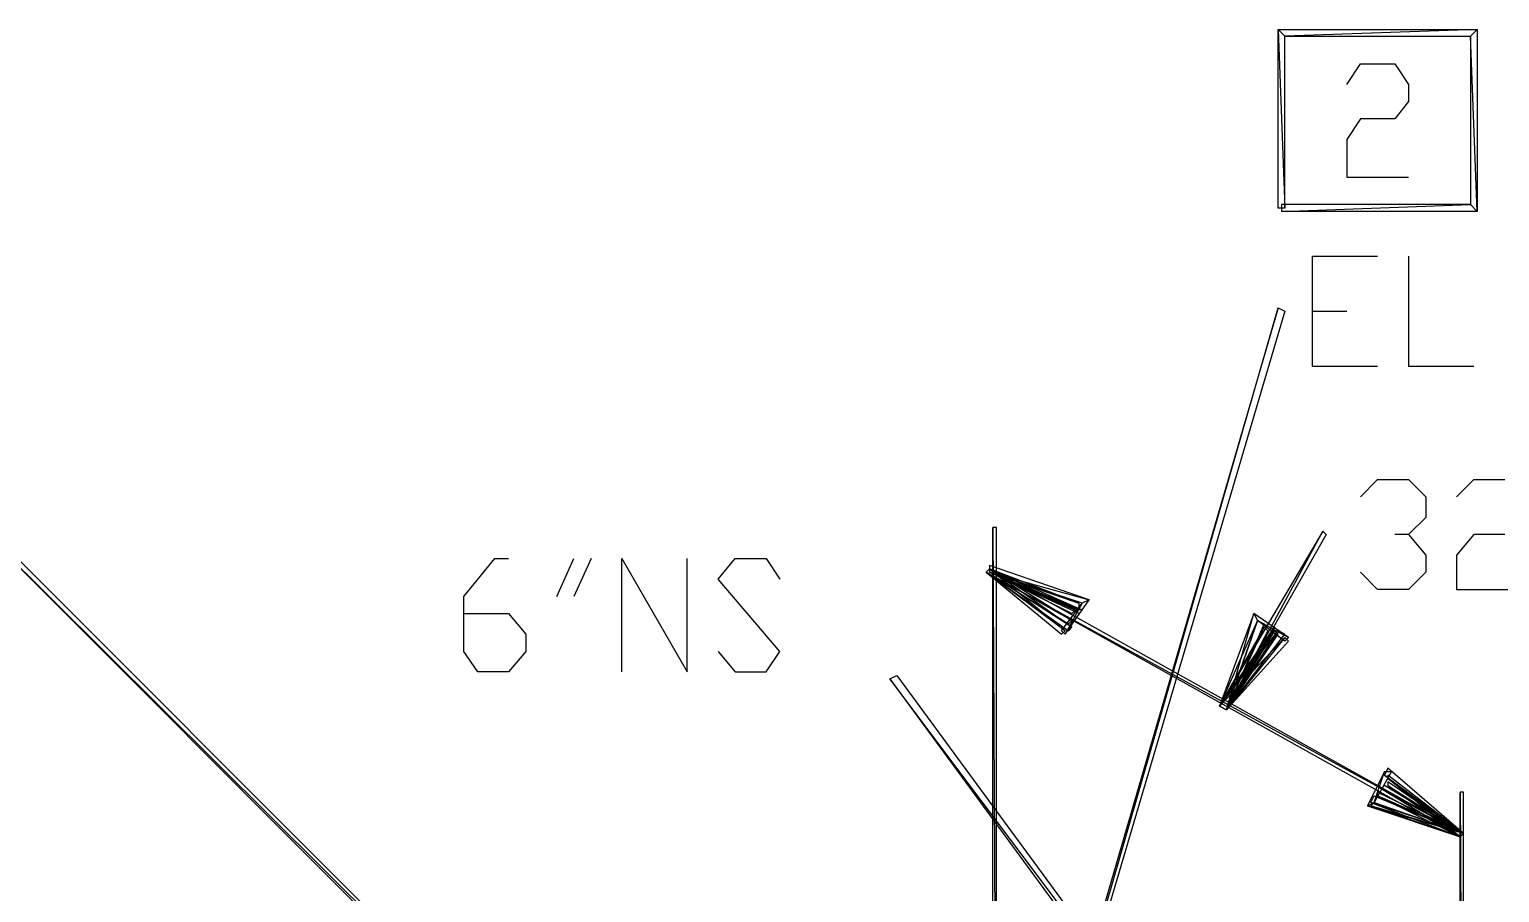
# Model space of a CAD drawing. Header units: millimetres. Extents: x 43 to 817, y 0 to 715.
# Drawn here: x 296.6 to 348, y 646.1 to 676.2 of the extents above; entities that cross this region are included whole.
import ezdxf

# ---------------------------------------------------------------- set-up
doc = ezdxf.new("R2010")
doc.units = ezdxf.units.MM
doc.layers.add('DIAGRAM', color=4, linetype='Continuous')

msp = doc.modelspace()

# ---------------------------------------------------------------- linework, layer by layer
at = {"layer": 'DIAGRAM'}
for p, q in [((340.48, 676), (340.24, 676.24)), ((340.24, 676.24), (347.2, 676.24)), ((340.48, 676), (340.24, 676.24)), ((340.24, 676.24), (340.48, 670)), ((340.24, 676.24), (340.48, 670)), ((340.24, 670), (340.24, 676.24)), ((347.2, 676.24), (340.48, 676)), ((347.2, 676.24), (340.48, 676)), ((340.48, 676), (346.96, 676)), ((340.48, 670), (340.48, 676)), ((346.96, 676), (347.2, 676.24)), ((346.96, 676), (347.2, 676.24)), ((347.2, 669.88), (346.96, 676)), ((346.96, 676), (346.96, 670.12)), ((347.2, 669.88), (346.96, 676)), ((347.2, 676.24), (347.2, 669.88)), ((342.64, 674.32), (343.12, 675.04)), ((343.12, 675.04), (344.32, 675.04)), ((344.32, 675.04), (344.8, 674.32)), ((344.8, 674.32), (344.8, 673.72)), ((344.8, 673.72), (344.32, 673.12)), ((343.12, 673.12), (342.64, 672.4)), ((344.32, 673.12), (343.12, 673.12)), ((342.64, 672.4), (342.64, 671.08)), ((342.64, 671.08), (344.8, 671.08)), ((340.48, 670), (340.24, 670)), ((340.36, 670.12), (340.36, 669.88)), ((340.36, 669.88), (346.96, 670.12)), ((346.96, 670.12), (340.36, 670.12)), ((340.36, 669.88), (346.96, 670.12)), ((347.2, 669.88), (340.36, 669.88)), ((346.96, 670.12), (347.2, 669.88)), ((346.96, 670.12), (347.2, 669.88)), ((341.44, 664.48), (341.44, 668.32)), ((341.44, 668.32), (343.72, 668.32)), ((344.8, 668.32), (344.8, 664.48)), ((340.24, 666.52), (330.28, 632.32)), ((330.4, 632.32), (340.24, 666.52)), ((330.4, 632.32), (340.24, 666.52)), ((340.48, 666.4), (330.4, 632.32)), ((340.24, 666.52), (340.48, 666.4)), ((341.44, 666.4), (342.64, 666.4)), ((341.44, 664.48), (343.72, 664.48)), ((344.8, 664.48), (347.08, 664.48)), ((343.12, 659.92), (343.72, 660.52)), ((343.72, 660.52), (344.8, 660.52)), ((344.8, 660.52), (345.4, 659.92)), ((346.48, 659.92), (347.08, 660.52)), ((347.08, 660.52), (348.16, 660.52)), ((329.8, 624.16), (293.44, 660.28)), ((293.44, 660.28), (329.68, 624.04)), ((329.8, 624.16), (293.44, 660.28)), ((293.56, 660.4), (329.8, 624.16)), ((345.4, 659.92), (345.4, 659.2)), ((345.4, 659.2), (344.8, 658.6)), ((330.4, 658.84), (330.28, 658.84)), ((330.28, 658.84), (330.4, 634.12)), ((330.28, 658.84), (330.4, 634.12)), ((330.28, 634.12), (330.28, 658.84)), ((330.4, 634.12), (330.4, 658.84)), ((341.8, 658.72), (338.2, 652.6)), ((338.44, 652.48), (341.8, 658.72)), ((338.44, 652.48), (341.8, 658.72)), ((341.92, 658.6), (338.44, 652.48)), ((341.8, 658.72), (341.92, 658.6)), ((344.8, 658.6), (344.32, 658.6)), ((344.8, 658.6), (345.4, 657.88)), ((347.08, 658.6), (346.48, 657.88)), ((348.16, 658.6), (347.08, 658.6)), ((311.8, 656.44), (312.88, 657.76)), ((312.88, 657.76), (313.36, 657.76)), ((315.04, 656.44), (315.64, 657.76)), ((316.24, 657.76), (315.64, 656.44)), ((317.32, 653.8), (317.32, 657.76)), ((317.32, 657.76), (319.6, 653.8)), ((319.6, 653.8), (319.6, 657.76)), ((320.68, 657.04), (321.28, 657.76)), ((321.28, 657.76), (322.36, 657.76)), ((322.36, 657.76), (322.84, 657.04)), ((330.16, 657.52), (330.16, 657.28)), ((333.64, 656.32), (330.16, 657.52)), ((345.4, 657.88), (345.4, 657.28)), ((346.48, 657.88), (346.48, 656.68)), ((322.84, 654.52), (320.68, 657.04)), ((330.04, 657.28), (330.16, 657.4)), ((330.04, 657.28), (330.16, 657.4)), ((330.04, 657.28), (330.16, 657.4)), ((330.04, 657.28), (330.16, 657.4)), ((330.16, 657.4), (330.04, 657.28)), ((332.8, 655.24), (330.04, 657.28)), ((330.04, 657.28), (332.68, 655.12)), ((332.8, 655.24), (330.04, 657.28)), ((333.04, 655.36), (330.04, 657.28)), ((330.04, 657.28), (332.92, 655.24)), ((333.04, 655.36), (330.04, 657.28)), ((333.04, 655.36), (330.04, 657.28)), ((330.04, 657.28), (332.92, 655.24)), ((333.04, 655.36), (330.04, 657.28)), ((333.04, 655.6), (330.04, 657.28)), ((330.04, 657.28), (332.92, 655.48)), ((333.04, 655.6), (330.04, 657.28)), ((330.04, 657.28), (346.72, 648.16)), ((330.04, 657.28), (346.72, 648.16)), ((346.6, 648.04), (330.04, 657.28)), ((330.16, 657.4), (332.8, 655.24)), ((330.16, 657.4), (333.04, 655.36)), ((330.16, 657.4), (330.16, 657.28)), ((333.28, 656.2), (330.16, 657.4)), ((330.16, 657.4), (333.04, 655.36)), ((330.16, 657.4), (330.16, 657.28)), ((333.4, 655.96), (330.16, 657.4)), ((330.16, 657.4), (333.04, 655.6)), ((330.16, 657.4), (330.16, 657.28)), ((333.16, 655.96), (330.16, 657.4)), ((346.72, 648.16), (330.16, 657.4)), ((330.16, 657.28), (333.64, 656.32)), ((330.16, 657.28), (333.64, 656.32)), ((333.4, 656.2), (330.16, 657.28)), ((330.16, 657.28), (333.28, 656.2)), ((330.16, 657.28), (333.28, 656.2)), ((333.28, 655.96), (330.16, 657.28)), ((330.16, 657.28), (333.4, 655.96)), ((330.16, 657.28), (333.4, 655.96)), ((333.28, 655.84), (330.16, 657.28)), ((330.16, 657.28), (333.16, 655.96)), ((330.16, 657.28), (333.16, 655.96)), ((333.04, 655.84), (330.16, 657.28)), ((343.72, 656.68), (343.12, 657.28)), ((345.4, 657.28), (344.8, 656.68)), ((311.8, 654.52), (311.8, 656.44)), ((344.8, 656.68), (343.72, 656.68)), ((346.48, 656.68), (348.76, 656.68)), ((332.68, 655.24), (333.4, 656.2)), ((332.8, 655.12), (333.64, 656.32)), ((333.4, 656.2), (332.8, 655.12)), ((333.4, 656.2), (332.8, 655.12)), ((333.16, 655.96), (333.04, 655.84)), ((333.28, 656.2), (333.28, 655.96)), ((333.4, 655.96), (333.28, 655.84)), ((333.64, 656.32), (333.4, 656.2)), ((333.64, 656.32), (333.4, 656.2)), ((311.8, 655.84), (313.36, 655.84)), ((313.36, 655.84), (313.96, 655.12)), ((332.92, 655.48), (333.04, 655.6)), ((332.92, 655.24), (333.04, 655.36)), ((332.92, 655.24), (333.04, 655.36)), ((339.4, 655.84), (338.2, 652.6)), ((339.52, 655.6), (338.2, 652.6)), ((339.52, 655.6), (338.2, 652.6)), ((338.2, 652.6), (340.12, 655.36)), ((339.76, 655.36), (338.2, 652.6)), ((338.44, 652.48), (339.4, 655.84)), ((338.44, 652.48), (339.4, 655.84)), ((339.52, 655.6), (338.44, 652.48)), ((338.44, 652.48), (339.52, 655.6)), ((338.44, 652.48), (339.52, 655.6)), ((338.44, 652.48), (339.52, 655.6)), ((338.44, 652.48), (339.52, 655.6)), ((339.76, 655.48), (338.44, 652.48)), ((339.76, 655.48), (338.44, 652.48)), ((340.12, 655.36), (338.44, 652.48)), ((340.12, 655.36), (338.44, 652.48)), ((338.44, 652.48), (339.76, 655.36)), ((338.44, 652.48), (339.76, 655.36)), ((339.4, 655.84), (339.52, 655.6)), ((339.4, 655.84), (339.52, 655.6)), ((340.6, 655), (339.4, 655.84)), ((339.52, 655.6), (340.6, 655)), ((339.52, 655.6), (340.6, 655)), ((340.48, 654.88), (339.52, 655.6)), ((339.52, 655.6), (339.76, 655.48)), ((339.52, 655.6), (339.76, 655.48)), ((339.76, 655.36), (339.88, 655.24)), ((340.24, 655.24), (340.12, 655.36)), ((313.96, 655.12), (313.96, 654.52)), ((332.68, 655.12), (332.8, 655.24)), ((332.8, 655.12), (332.68, 655.24)), ((338.2, 652.6), (340.24, 655.24)), ((338.2, 652.6), (340.12, 655.24)), ((338.2, 652.6), (340.48, 655)), ((340.24, 655.24), (338.44, 652.48)), ((340.24, 655.24), (338.44, 652.48)), ((340.12, 655.24), (338.44, 652.48)), ((340.12, 655.24), (338.44, 652.48)), ((338.44, 652.48), (340.24, 655.24)), ((339.88, 655.24), (338.44, 652.48)), ((338.44, 652.48), (340.48, 655.12)), ((338.44, 652.48), (340.24, 655.12)), ((340.48, 655), (338.44, 652.48)), ((340.48, 655), (338.44, 652.48)), ((338.44, 652.48), (340.6, 654.88)), ((340.24, 655.12), (340.12, 655.24)), ((340.48, 655.12), (340.24, 655.24)), ((340.6, 654.88), (340.48, 655)), ((340.6, 655), (340.48, 654.88)), ((312.28, 653.8), (311.8, 654.52)), ((313.96, 654.52), (313.36, 653.8)), ((320.68, 654.52), (321.28, 653.8)), ((322.36, 653.8), (322.84, 654.52)), ((313.36, 653.8), (312.28, 653.8)), ((321.28, 653.8), (322.36, 653.8)), ((326.68, 653.56), (326.92, 653.68)), ((340.84, 634.72), (326.68, 653.56)), ((326.68, 653.56), (340.6, 634.6)), ((340.84, 634.72), (326.68, 653.56)), ((326.92, 653.68), (340.84, 634.72)), ((338.44, 652.48), (338.2, 652.6)), ((338.2, 652.6), (338.44, 652.48)), ((338.44, 652.48), (338.2, 652.6)), ((338.2, 652.6), (338.44, 652.48)), ((338.44, 652.48), (338.2, 652.6)), ((338.2, 652.6), (338.44, 652.48)), ((338.44, 652.48), (338.2, 652.6)), ((338.2, 652.6), (338.44, 652.48)), ((338.2, 652.6), (338.44, 652.48)), ((343.96, 650.32), (343.36, 649.12)), ((343.6, 649.24), (343.96, 650.32)), ((343.6, 649.24), (343.96, 650.32)), ((344.2, 650.32), (343.6, 649.24)), ((344.08, 650.44), (343.96, 650.2)), ((343.96, 650.32), (344.2, 650.32)), ((346.72, 648.16), (344.08, 650.44)), ((343.96, 649.84), (343.84, 649.72)), ((343.84, 649.72), (346.72, 648.16)), ((343.84, 649.72), (346.72, 648.16)), ((346.6, 648.04), (343.84, 649.72)), ((343.96, 650.2), (346.72, 648.16)), ((343.96, 650.2), (346.72, 648.16)), ((346.6, 648.04), (343.96, 650.2)), ((346.72, 648.16), (343.96, 649.84)), ((344.08, 650.2), (344.08, 650.08)), ((346.72, 648.16), (344.08, 650.2)), ((344.08, 650.08), (346.72, 648.16)), ((344.08, 650.08), (346.72, 648.16)), ((346.6, 648.04), (344.08, 650.08)), ((344.08, 649.96), (344.08, 649.84)), ((346.72, 648.16), (344.08, 649.96)), ((344.08, 649.84), (346.72, 648.16)), ((344.08, 649.84), (346.72, 648.16)), ((346.6, 648.04), (344.08, 649.84)), ((343.36, 649.12), (343.6, 649.24)), ((343.36, 649.12), (343.6, 649.24)), ((343.48, 649.24), (343.6, 649.48)), ((343.48, 649.12), (343.6, 649.24)), ((346.72, 648.16), (343.48, 649.24)), ((343.48, 649.24), (346.6, 648.04)), ((346.72, 648.16), (343.48, 649.24)), ((343.6, 649.48), (346.72, 648.16)), ((343.6, 649.24), (346.72, 648.16)), ((343.6, 649.24), (346.72, 648.16)), ((343.72, 649.48), (343.72, 649.6)), ((343.72, 649.6), (346.72, 648.16)), ((346.72, 648.16), (343.72, 649.48)), ((343.72, 649.48), (346.6, 648.04)), ((346.72, 648.16), (343.72, 649.48)), ((346.72, 649.6), (346.6, 649.6)), ((346.6, 649.6), (346.72, 628.72)), ((346.6, 649.6), (346.72, 628.72)), ((346.6, 628.72), (346.6, 649.6)), ((346.72, 628.72), (346.72, 649.6)), ((346.72, 648.16), (343.36, 649.12)), ((343.36, 649.12), (346.6, 648.04)), ((346.72, 648.16), (343.36, 649.12)), ((346.72, 648.16), (343.48, 649.12)), ((343.48, 649.12), (346.6, 648.04)), ((346.72, 648.16), (343.48, 649.12)), ((346.72, 648.16), (346.6, 648.04)), ((346.6, 648.04), (346.72, 648.16)), ((346.72, 648.16), (346.6, 648.04)), ((346.6, 648.04), (346.72, 648.16)), ((346.72, 648.16), (346.6, 648.04)), ((346.6, 648.04), (346.72, 648.16)), ((346.72, 648.16), (346.6, 648.04)), ((346.6, 648.04), (346.72, 648.16)), ((346.72, 648.16), (346.6, 648.04))]:
    msp.add_line(p, q, dxfattribs=at)

doc.saveas('drawing.dxf')
